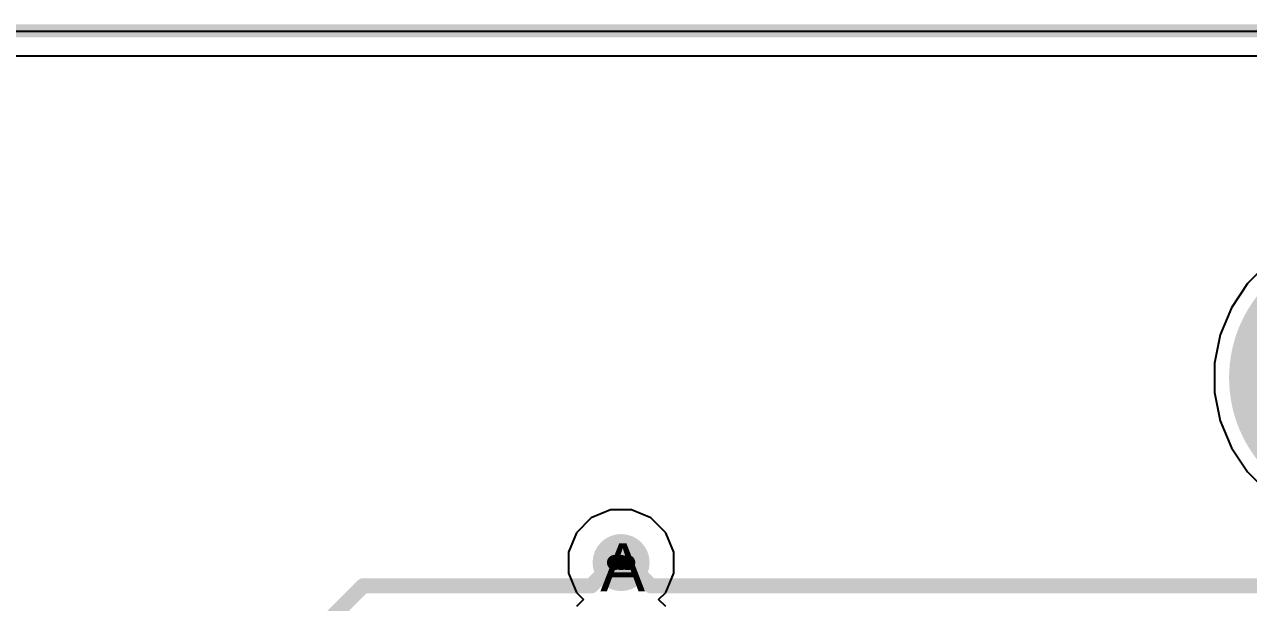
# Model space of a CAD drawing. Header units: inches. Extents: x 0 to 208, y 0 to 213.
# Drawn here: x 2.031 to 2.538, y 4.094 to 4.334 of the extents above; entities that cross this region are included whole.
import ezdxf

# ---------------------------------------------------------------- set-up
doc = ezdxf.new("R2010")
doc.units = ezdxf.units.IN
doc.header["$MEASUREMENT"] = 0
for name, color, linetype in [('Board_Outline', 216, 'Continuous'), ('Bottom Layer', 5, 'Continuous'), ('Bottom Solder', 6, 'Continuous'), ('Drill Drawing', 1, 'Continuous'), ('L2_GND1', 16, 'Continuous'), ('L3_SIG1', 76, 'Continuous'), ('L4_PWR', 90, 'Continuous'), ('L5_GND2', 156, 'Continuous'), ('L6_SIG2', 130, 'Continuous'), ('L7_GND3', 216, 'Continuous'), ('Multi-Layer', 9, 'Continuous'), ('Top Layer', 1, 'Continuous'), ('Top Overlay', 2, 'Continuous'), ('Top Solder', 216, 'Continuous'), ('Via Holes', 16, 'Continuous')]:
    doc.layers.add(name, color=color, linetype=linetype)
doc.styles.add('Arial', font='', dxfattribs={"height": 0.2})
doc.styles.get('Arial').set_extended_font_data('Arial')

# ---------------------------------------------------------------- blocks, each defined once
blk = doc.blocks.new('10029449_111RLF_7')
at = {"layer": 'Bottom Layer'}
h = blk.add_hatch(color=5, dxfattribs=at)
edge = h.paths.add_edge_path()
edge.add_arc((-0.30906, -0.11614), 0.05118, 0, 360)
at = {"layer": 'Bottom Solder'}
h = blk.add_hatch(color=6, dxfattribs=at)
edge = h.paths.add_edge_path()
edge.add_arc((-0.30906, -0.11614), 0.05518, 0, 360)
at = {"layer": 'L2_GND1'}
h = blk.add_hatch(color=16, dxfattribs=at)
edge = h.paths.add_edge_path()
edge.add_arc((-0.30906, -0.11614), 0.05118, 0, 360)
at = {"layer": 'L3_SIG1'}
h = blk.add_hatch(color=76, dxfattribs=at)
edge = h.paths.add_edge_path()
edge.add_arc((-0.30906, -0.11614), 0.05118, 0, 360)
at = {"layer": 'L4_PWR'}
h = blk.add_hatch(color=90, dxfattribs=at)
edge = h.paths.add_edge_path()
edge.add_arc((-0.30906, -0.11614), 0.05118, 0, 360)
at = {"layer": 'L5_GND2'}
h = blk.add_hatch(color=156, dxfattribs=at)
edge = h.paths.add_edge_path()
edge.add_arc((-0.30906, -0.11614), 0.05118, 0, 360)
at = {"layer": 'L6_SIG2'}
h = blk.add_hatch(color=130, dxfattribs=at)
edge = h.paths.add_edge_path()
edge.add_arc((-0.30906, -0.11614), 0.05118, 0, 360)
at = {"layer": 'L7_GND3'}
h = blk.add_hatch(color=216, dxfattribs=at)
edge = h.paths.add_edge_path()
edge.add_arc((-0.30906, -0.11614), 0.05118, 0, 360)
at = {"layer": 'Multi-Layer'}
h = blk.add_hatch(color=9, dxfattribs=at)
edge = h.paths.add_edge_path()
edge.add_arc((-0.30906, -0.11614), 0.05118, 0, 360)
at = {"layer": 'Top Layer'}
h = blk.add_hatch(color=1, dxfattribs=at)
edge = h.paths.add_edge_path()
edge.add_arc((-0.30906, -0.11614), 0.05118, 0, 360)
at = {"layer": 'Top Solder'}
h = blk.add_hatch(color=216, dxfattribs=at)
edge = h.paths.add_edge_path()
edge.add_arc((-0.30906, -0.11614), 0.05518, 0, 360)
at = {"layer": 'Top Overlay'}
blk.add_lwpolyline([(0.3, -0.26, 0.005, 0.005, 0), (-0.3, -0.26, 0.005, 0.005, 0)], format="xyseb", dxfattribs=at)

msp = doc.modelspace()

# ---------------------------------------------------------------- hatches: boundary and pattern name
at = {"layer": 'Bottom Layer'}
h = msp.add_hatch(color=5, dxfattribs=at)
edge = h.paths.add_edge_path()
edge.add_arc((2.278, 4.11062), 0.01181, 0, 360)
at = {"layer": 'L2_GND1'}
h = msp.add_hatch(color=16, dxfattribs=at)
edge = h.paths.add_edge_path()
edge.add_arc((2.278, 4.11062), 0.01181, 0, 360)
at = {"layer": 'L3_SIG1'}
h = msp.add_hatch(color=76, dxfattribs=at)
edge = h.paths.add_edge_path()
edge.add_arc((2.278, 4.11062), 0.01181, 0, 360)
at = {"layer": 'L4_PWR'}
h = msp.add_hatch(color=90, dxfattribs=at)
edge = h.paths.add_edge_path()
edge.add_arc((2.278, 4.11062), 0.01181, 0, 360)
at = {"layer": 'L5_GND2'}
h = msp.add_hatch(color=156, dxfattribs=at)
edge = h.paths.add_edge_path()
edge.add_arc((2.278, 4.11062), 0.01181, 0, 360)
at = {"layer": 'L6_SIG2'}
h = msp.add_hatch(color=130, dxfattribs=at)
edge = h.paths.add_edge_path()
edge.add_arc((2.278, 4.11062), 0.01181, 0, 360)
at = {"layer": 'L7_GND3'}
h = msp.add_hatch(color=216, dxfattribs=at)
edge = h.paths.add_edge_path()
edge.add_arc((2.278, 4.11062), 0.01181, 0, 360)
at = {"layer": 'Top Layer'}
h = msp.add_hatch(color=1, dxfattribs=at)
edge = h.paths.add_edge_path()
edge.add_arc((2.278, 4.11062), 0.01181, 0, 360)
at = {"layer": 'Via Holes'}
h = msp.add_hatch(color=7, dxfattribs=at)
edge = h.paths.add_edge_path()
edge.add_arc((2.278, 4.11062), 0.00591, 0, 360)

# ---------------------------------------------------------------- linework, layer by layer
at = {"layer": 'Board_Outline'}
msp.add_lwpolyline([(0, 4.33071, 0.005, 0.005, 0), (5.90551, 4.33071, 0.005, 0.005, 0)], format="xyseb", dxfattribs=at)
at = {"layer": 'Bottom Layer'}
msp.add_line((1.909, 4.33071), (2.65435, 4.33071), dxfattribs=at)
for points in [[(2.26565, 4.10098, 0.00633, 0.00633, 0), (2.27529, 4.11062, 0.00633, 0.00633, 0)], [(2.27529, 4.11062, 0.00633, 0.00633, 0), (2.278, 4.11062, 0.00633, 0.00633, 0)], [(2.13936, 4.06916, 0.00633, 0.00633, 0), (2.17118, 4.10098, 0.00633, 0.00633, 0)], [(2.17118, 4.10098, 0.00633, 0.00633, 0), (2.18495, 4.10098, 0.00633, 0.00633, 0)], [(2.18495, 4.10098, 0.00633, 0.00633, 0), (2.26565, 4.10098, 0.00633, 0.00633, 0)]]:
    msp.add_lwpolyline(points, format="xyseb", dxfattribs=at)
for points in [[(2.27371, 4.11062, 0.00316, 0.00316, 1), (2.27687, 4.11062, 0.00316, 0.00316, 1)], [(2.27371, 4.11062, 0.00316, 0.00316, 1), (2.27687, 4.11062, 0.00316, 0.00316, 1)], [(2.27642, 4.11062, 0.00316, 0.00316, 1), (2.27958, 4.11062, 0.00316, 0.00316, 1)], [(2.1696, 4.10098, 0.00316, 0.00316, 1), (2.17277, 4.10098, 0.00316, 0.00316, 1)], [(2.1696, 4.10098, 0.00316, 0.00316, 1), (2.17277, 4.10098, 0.00316, 0.00316, 1)], [(2.18337, 4.10098, 0.00316, 0.00316, 1), (2.18654, 4.10098, 0.00316, 0.00316, 1)], [(2.18337, 4.10098, 0.00316, 0.00316, 1), (2.18654, 4.10098, 0.00316, 0.00316, 1)], [(2.26406, 4.10098, 0.00316, 0.00316, 1), (2.26723, 4.10098, 0.00316, 0.00316, 1)], [(2.26406, 4.10098, 0.00316, 0.00316, 1), (2.26723, 4.10098, 0.00316, 0.00316, 1)]]:
    msp.add_lwpolyline(points, format="xyseb", close=True, dxfattribs=at)
at = {"layer": 'L2_GND1'}
for p, q in [((1.85368, 4.32051), (2.86436, 4.32051)), ((2.26565, 4.12911), (2.25951, 4.12298)), ((2.27366, 4.13243), (2.26565, 4.12911)), ((2.28234, 4.13243), (2.27366, 4.13243)), ((2.29035, 4.12911), (2.28234, 4.13243)), ((2.29649, 4.12298), (2.29035, 4.12911)), ((2.25951, 4.12298), (2.25619, 4.11496)), ((2.29981, 4.11496), (2.29649, 4.12298)), ((2.25619, 4.11496), (2.25619, 4.10628)), ((2.29981, 4.10628), (2.29981, 4.11496)), ((2.25619, 4.10628), (2.25951, 4.09827)), ((2.29649, 4.09827), (2.29981, 4.10628)), ((2.25951, 4.09827), (2.26247, 4.09531)), ((2.29353, 4.09531), (2.29649, 4.09827)), ((2.26247, 4.09531), (2.25951, 4.09235)), ((2.29649, 4.09235), (2.29353, 4.09531))]:
    msp.add_line(p, q, dxfattribs=at)
at = {"layer": 'L3_SIG1'}
for p, q in [((1.85368, 4.32051), (2.89728, 4.32051)), ((2.54606, 4.23466), (2.53753, 4.22614)), ((2.53753, 4.22614), (2.53084, 4.21612)), ((2.53084, 4.21612), (2.52623, 4.20499)), ((2.52623, 4.20499), (2.52387, 4.19317)), ((2.52387, 4.19317), (2.52387, 4.18112)), ((2.52387, 4.18112), (2.52623, 4.1693)), ((2.52623, 4.1693), (2.53084, 4.15816)), ((2.53084, 4.15816), (2.53753, 4.14814)), ((2.53753, 4.14814), (2.54606, 4.13962)), ((2.26565, 4.12911), (2.25951, 4.12298)), ((2.27366, 4.13243), (2.26565, 4.12911)), ((2.28234, 4.13243), (2.27366, 4.13243)), ((2.29035, 4.12911), (2.28234, 4.13243)), ((2.29649, 4.12298), (2.29035, 4.12911)), ((2.25951, 4.12298), (2.25619, 4.11496)), ((2.29981, 4.11496), (2.29649, 4.12298)), ((2.25619, 4.11496), (2.25619, 4.10628)), ((2.29981, 4.10628), (2.29981, 4.11496)), ((2.25619, 4.10628), (2.25951, 4.09827)), ((2.29649, 4.09827), (2.29981, 4.10628)), ((2.25951, 4.09827), (2.26247, 4.09531)), ((2.29353, 4.09531), (2.29649, 4.09827)), ((2.26247, 4.09531), (2.25951, 4.09235)), ((2.29649, 4.09235), (2.29353, 4.09531))]:
    msp.add_line(p, q, dxfattribs=at)
at = {"layer": 'L4_PWR'}
for p, q in [((1.85368, 4.32051), (2.86436, 4.32051)), ((2.54606, 4.23466), (2.53753, 4.22614)), ((2.53753, 4.22614), (2.53084, 4.21612)), ((2.53084, 4.21612), (2.52623, 4.20499)), ((2.52623, 4.20499), (2.52387, 4.19317)), ((2.52387, 4.19317), (2.52387, 4.18112)), ((2.52387, 4.18112), (2.52623, 4.1693)), ((2.52623, 4.1693), (2.53084, 4.15816)), ((2.53084, 4.15816), (2.53753, 4.14814)), ((2.53753, 4.14814), (2.54606, 4.13962)), ((2.26565, 4.12911), (2.25951, 4.12298)), ((2.27366, 4.13243), (2.26565, 4.12911)), ((2.28234, 4.13243), (2.27366, 4.13243)), ((2.29035, 4.12911), (2.28234, 4.13243)), ((2.29649, 4.12298), (2.29035, 4.12911)), ((2.25951, 4.12298), (2.25619, 4.11496)), ((2.29981, 4.11496), (2.29649, 4.12298)), ((2.25619, 4.11496), (2.25619, 4.10628)), ((2.29981, 4.10628), (2.29981, 4.11496)), ((2.25619, 4.10628), (2.25951, 4.09827)), ((2.29649, 4.09827), (2.29981, 4.10628)), ((2.25951, 4.09827), (2.26247, 4.09531)), ((2.29353, 4.09531), (2.29649, 4.09827)), ((2.26247, 4.09531), (2.25951, 4.09235)), ((2.29649, 4.09235), (2.29353, 4.09531))]:
    msp.add_line(p, q, dxfattribs=at)
at = {"layer": 'L5_GND2'}
for p, q in [((1.85368, 4.32051), (2.89728, 4.32051)), ((2.54606, 4.23466), (2.53753, 4.22614)), ((2.53753, 4.22614), (2.53084, 4.21612)), ((2.53084, 4.21612), (2.52623, 4.20499)), ((2.52623, 4.20499), (2.52387, 4.19317)), ((2.52387, 4.19317), (2.52387, 4.18112)), ((2.52387, 4.18112), (2.52623, 4.1693)), ((2.52623, 4.1693), (2.53084, 4.15816)), ((2.53084, 4.15816), (2.53753, 4.14814)), ((2.53753, 4.14814), (2.54606, 4.13962)), ((2.26565, 4.12911), (2.25951, 4.12298)), ((2.27366, 4.13243), (2.26565, 4.12911)), ((2.28234, 4.13243), (2.27366, 4.13243)), ((2.29035, 4.12911), (2.28234, 4.13243)), ((2.29649, 4.12298), (2.29035, 4.12911)), ((2.25951, 4.12298), (2.25619, 4.11496)), ((2.29981, 4.11496), (2.29649, 4.12298)), ((2.25619, 4.11496), (2.25619, 4.10628)), ((2.29981, 4.10628), (2.29981, 4.11496)), ((2.25619, 4.10628), (2.25951, 4.09827)), ((2.29649, 4.09827), (2.29981, 4.10628)), ((2.25951, 4.09827), (2.26247, 4.09531)), ((2.29353, 4.09531), (2.29649, 4.09827)), ((2.26247, 4.09531), (2.25951, 4.09235)), ((2.29649, 4.09235), (2.29353, 4.09531))]:
    msp.add_line(p, q, dxfattribs=at)
at = {"layer": 'L6_SIG2'}
for p, q in [((1.85368, 4.32051), (2.89728, 4.32051)), ((2.54606, 4.23466), (2.53753, 4.22614)), ((2.53753, 4.22614), (2.53084, 4.21612)), ((2.53084, 4.21612), (2.52623, 4.20499)), ((2.52623, 4.20499), (2.52387, 4.19317)), ((2.52387, 4.19317), (2.52387, 4.18112)), ((2.52387, 4.18112), (2.52623, 4.1693)), ((2.52623, 4.1693), (2.53084, 4.15816)), ((2.53084, 4.15816), (2.53753, 4.14814)), ((2.53753, 4.14814), (2.54606, 4.13962)), ((2.26565, 4.12911), (2.25951, 4.12298)), ((2.27366, 4.13243), (2.26565, 4.12911)), ((2.28234, 4.13243), (2.27366, 4.13243)), ((2.29035, 4.12911), (2.28234, 4.13243)), ((2.29649, 4.12298), (2.29035, 4.12911)), ((2.25951, 4.12298), (2.25619, 4.11496)), ((2.29981, 4.11496), (2.29649, 4.12298)), ((2.25619, 4.11496), (2.25619, 4.10628)), ((2.29981, 4.10628), (2.29981, 4.11496)), ((2.25619, 4.10628), (2.25951, 4.09827)), ((2.29649, 4.09827), (2.29981, 4.10628)), ((2.25951, 4.09827), (2.26247, 4.09531)), ((2.29353, 4.09531), (2.29649, 4.09827)), ((2.26247, 4.09531), (2.25951, 4.09235)), ((2.29649, 4.09235), (2.29353, 4.09531))]:
    msp.add_line(p, q, dxfattribs=at)
at = {"layer": 'L7_GND3'}
for p, q in [((1.85368, 4.32051), (2.89728, 4.32051)), ((2.54606, 4.23466), (2.53753, 4.22614)), ((2.53753, 4.22614), (2.53084, 4.21612)), ((2.53084, 4.21612), (2.52623, 4.20499)), ((2.52623, 4.20499), (2.52387, 4.19317)), ((2.52387, 4.19317), (2.52387, 4.18112)), ((2.52387, 4.18112), (2.52623, 4.1693)), ((2.52623, 4.1693), (2.53084, 4.15816)), ((2.53084, 4.15816), (2.53753, 4.14814)), ((2.53753, 4.14814), (2.54606, 4.13962)), ((2.26565, 4.12911), (2.25951, 4.12298)), ((2.27366, 4.13243), (2.26565, 4.12911)), ((2.28234, 4.13243), (2.27366, 4.13243)), ((2.29035, 4.12911), (2.28234, 4.13243)), ((2.29649, 4.12298), (2.29035, 4.12911)), ((2.25951, 4.12298), (2.25619, 4.11496)), ((2.29981, 4.11496), (2.29649, 4.12298)), ((2.25619, 4.11496), (2.25619, 4.10628)), ((2.29981, 4.10628), (2.29981, 4.11496)), ((2.25619, 4.10628), (2.25951, 4.09827)), ((2.29649, 4.09827), (2.29981, 4.10628)), ((2.25951, 4.09827), (2.26247, 4.09531)), ((2.29353, 4.09531), (2.29649, 4.09827)), ((2.26247, 4.09531), (2.25951, 4.09235)), ((2.29649, 4.09235), (2.29353, 4.09531))]:
    msp.add_line(p, q, dxfattribs=at)
at = {"layer": 'Top Layer'}
msp.add_line((1.909, 4.33071), (2.65435, 4.33071), dxfattribs=at)
for points in [[(2.278, 4.11062, 0.00633, 0.00633, 0), (2.28071, 4.11062, 0.00633, 0.00633, 0)], [(2.28071, 4.11062, 0.00633, 0.00633, 0), (2.29035, 4.10098, 0.00633, 0.00633, 0)], [(2.29035, 4.10098, 0.00633, 0.00633, 0), (2.76231, 4.10098, 0.00633, 0.00633, 0)]]:
    msp.add_lwpolyline(points, format="xyseb", dxfattribs=at)
for points in [[(2.27642, 4.11062, 0.00316, 0.00316, 1), (2.27958, 4.11062, 0.00316, 0.00316, 1)], [(2.27913, 4.11062, 0.00316, 0.00316, 1), (2.28229, 4.11062, 0.00316, 0.00316, 1)], [(2.27913, 4.11062, 0.00316, 0.00316, 1), (2.28229, 4.11062, 0.00316, 0.00316, 1)], [(2.28877, 4.10098, 0.00316, 0.00316, 1), (2.29194, 4.10098, 0.00316, 0.00316, 1)], [(2.28877, 4.10098, 0.00316, 0.00316, 1), (2.29194, 4.10098, 0.00316, 0.00316, 1)]]:
    msp.add_lwpolyline(points, format="xyseb", close=True, dxfattribs=at)

# ---------------------------------------------------------------- block references
at = {"rotation": 180}
msp.add_blockref('10029449_111RLF_7', (2.276, 4.071), dxfattribs=at)

# ---------------------------------------------------------------- texts
at = {"layer": 'Drill Drawing', "style": 'Arial'}
msp.add_text('A', height=0.02, dxfattribs=at).set_placement((2.26934, 4.09863))

doc.saveas('drawing.dxf')
